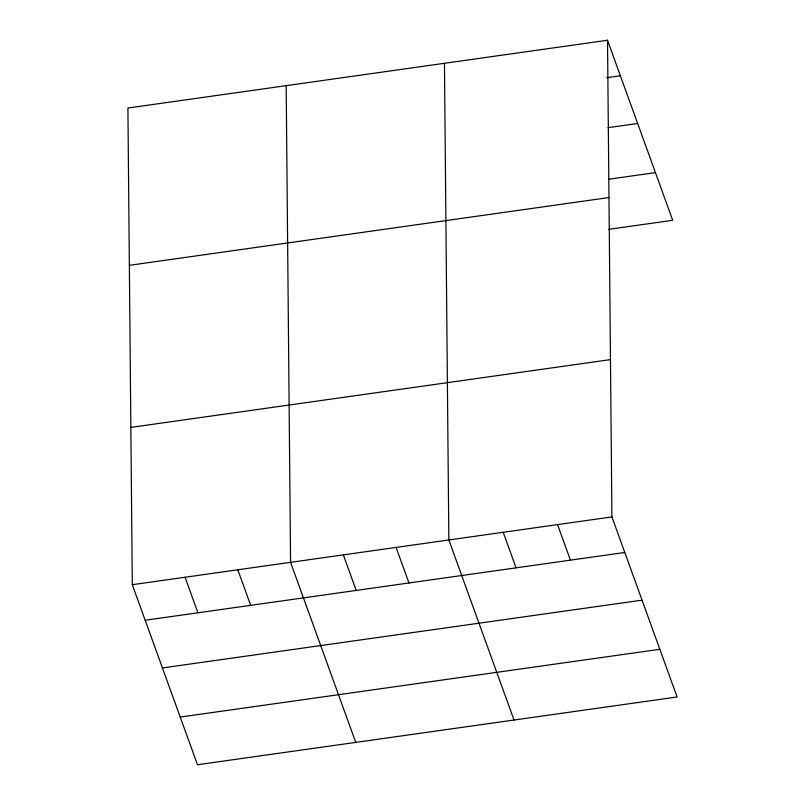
<?xml version="1.0" encoding="UTF-8"?>
<svg xmlns="http://www.w3.org/2000/svg" width="805" height="805" viewBox="0 0 805 805"><rect width="100%" height="100%" fill="white"/><g stroke="black" fill="none" stroke-linecap="round" stroke-linejoin="round"><path stroke-width="1.21" d="M607.523 40.25L127.904 108.021L132.302 584.702L197.477 764.75L677.096 696.979L611.921 516.921L607.523 40.25L672.698 220.298L608.459 229.385M606.809 77.723L620.393 75.801M608.006 127.673L637.661 123.487M608.5 179.253L655.441 172.622M129.353 265.328L608.972 197.557M130.843 427.395L610.472 359.624M132.302 584.702L611.921 516.921M145.172 620.253L624.791 552.471M162.429 667.939L642.048 600.158M180.209 717.064L659.838 649.293M557.563 524.608L570.433 560.159M503.206 532.286L516.075 567.837M514.023 720.022L448.848 539.964L444.451 63.293M396.09 547.42L408.96 582.971M343.333 554.876L356.202 590.427M355.75 742.381L290.575 562.333L286.178 85.662M237.817 569.789L250.687 605.34M185.059 577.245L197.929 612.796"/></g></svg>
